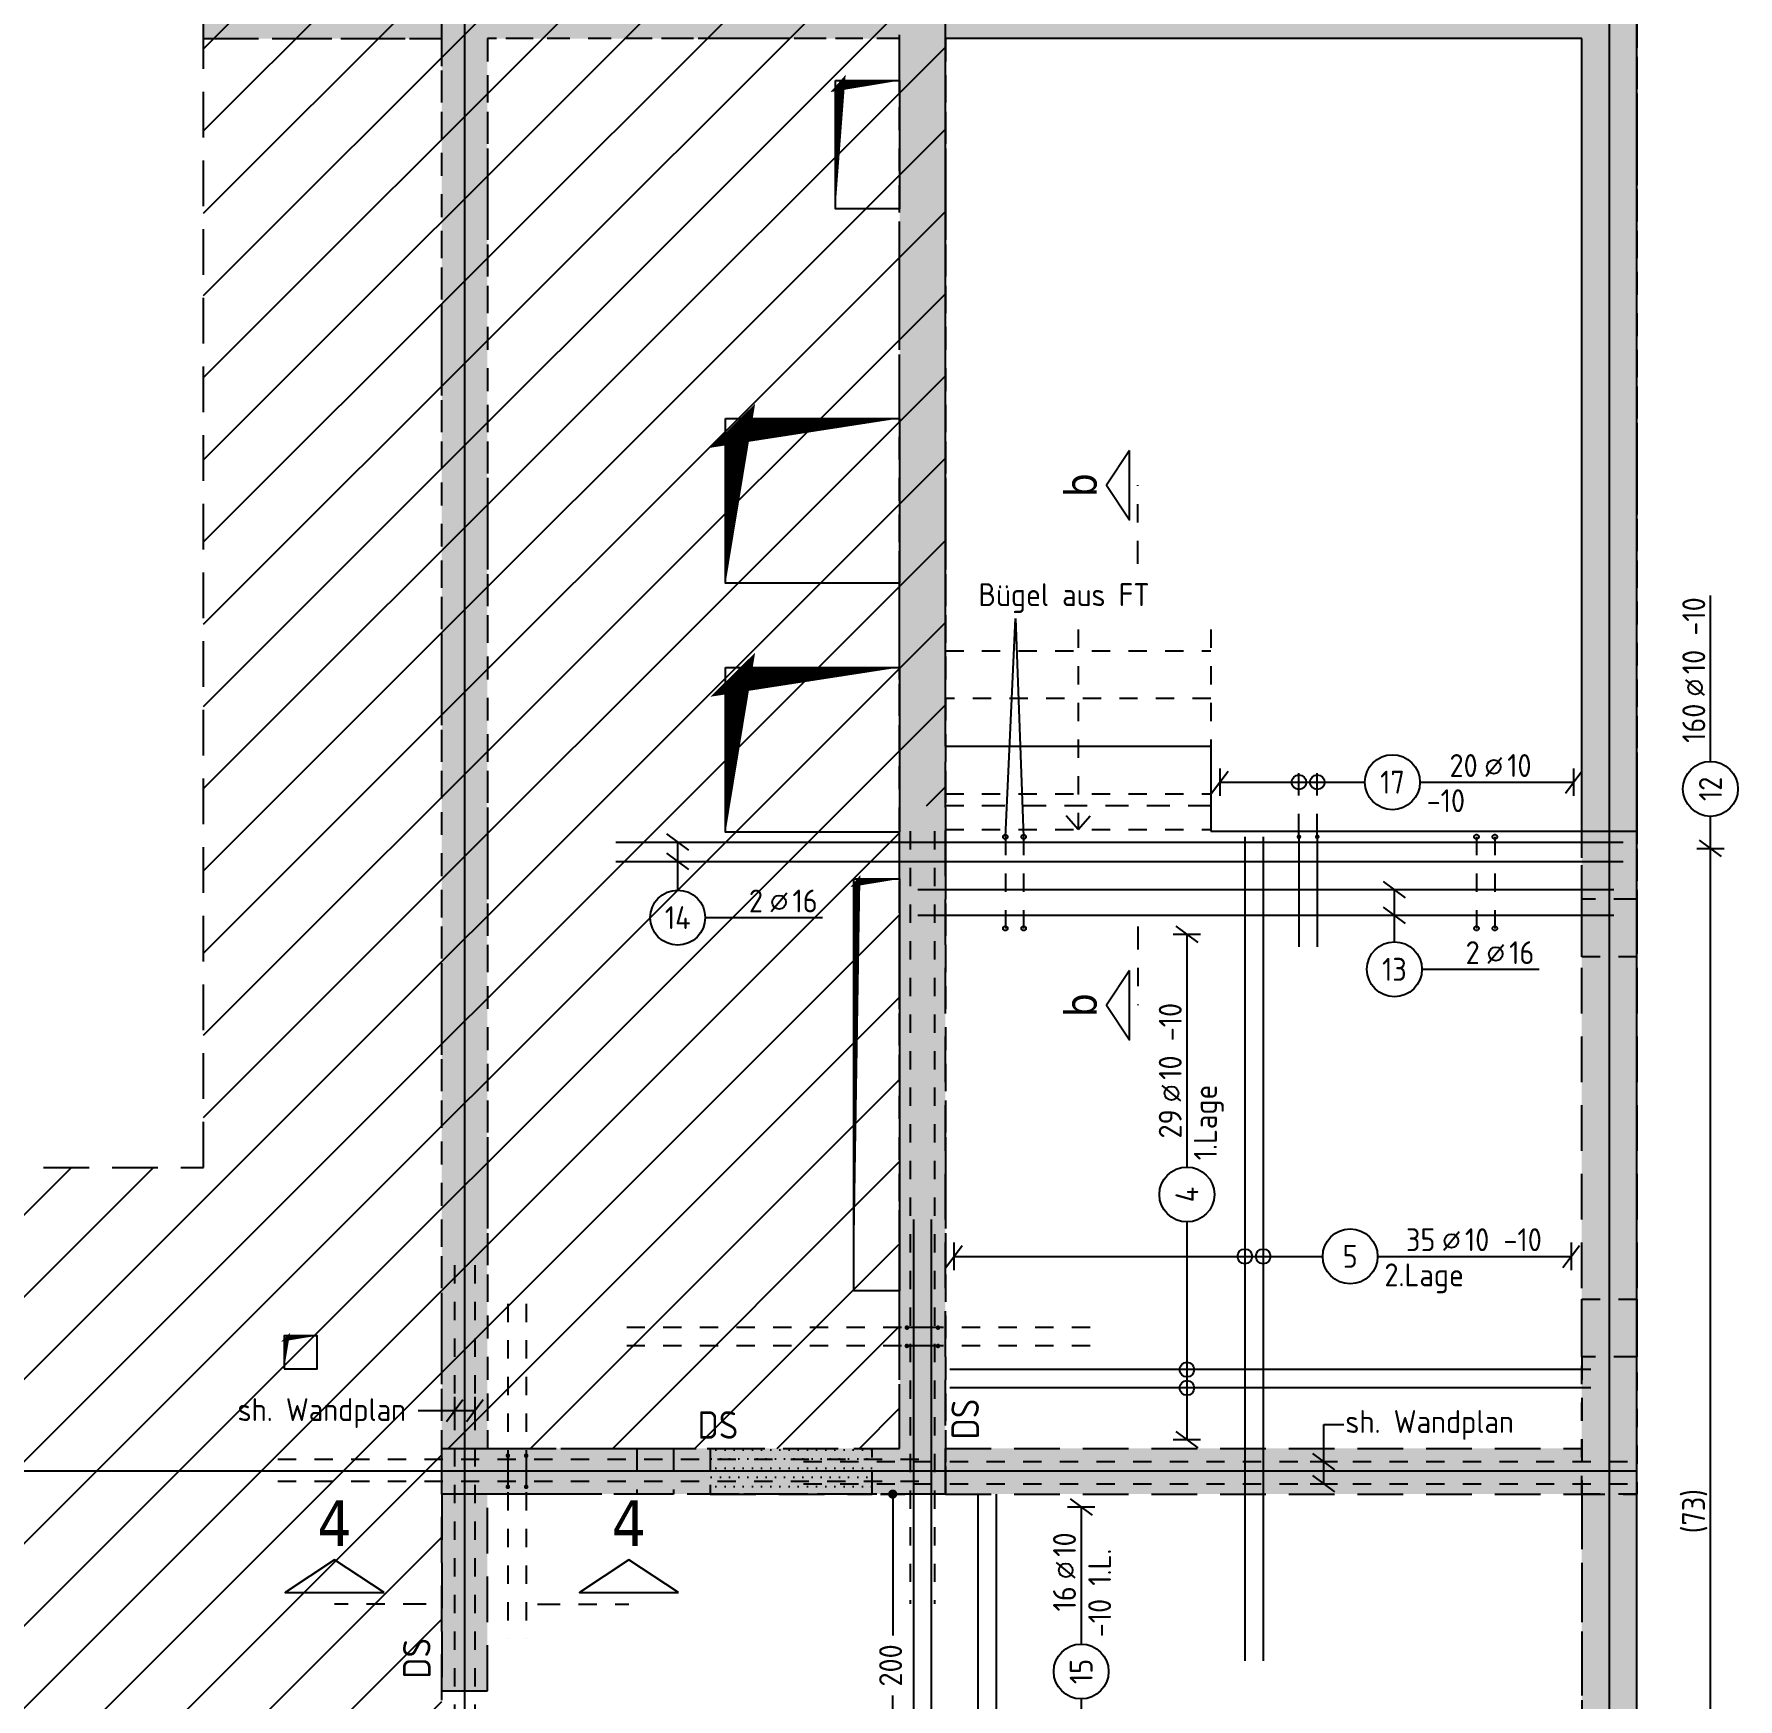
# Model space of a CAD drawing. Extents: x -10 to 101, y -7 to 51.
# Drawn here: x 34.7 to 44.01, y 30.02 to 39.11 of the extents above; entities that cross this region are included whole.
import ezdxf
from ezdxf.enums import TextEntityAlignment as Align

# ---------------------------------------------------------------- set-up
doc = ezdxf.new("R2010")
doc.units = 0
doc.header["$LTSCALE"] = 0.5
for name, pattern in [('AUSGEZOGEN', [1000.01, 1000, 0.01]), ('DASHDOTSMALL', [1.05, 0.5, -0.25, 0.05, -0.25]), ('DASHED', [0.75, 0.5, -0.25]), ('DOT', [0.175, 0.05, -0.125]), ('HIDDEN', [0.375, 0.25, -0.125]), ('HIDDEN2', [0.187, 0.125, -0.062]), ('HIDDEN4', [0.12, 0.02, -0.1]), ('PUNKT', [0.175, 0.05, -0.125]), ('STRICHLINIE', [0.75, 0.5, -0.25]), ('STRICHPUNKT2', [0.55, 0.25, -0.125, 0.05, -0.125]), ('VERDECKT', [0.375, 0.25, -0.125])]:
    doc.linetypes.add(name, pattern=pattern)
for name, color, linetype in [('2.OG', 7, 'Continuous'), ('ACHSEN', 7, 'Continuous'), ('AFU', 7, 'Continuous'), ('BETON', 7, 'Continuous'), ('Brüstung 2.OG', 7, 'Continuous'), ('DRUEBER', 7, 'Continuous'), ('DS', 7, 'Continuous'), ('grau_hell', 7, 'Continuous'), ('grau_mittel', 7, 'Continuous'), ('HILFE', 7, 'Continuous'), ('MASSE', 7, 'Continuous'), ('RND', 7, 'Continuous'), ('SCHATTEN', 7, 'Continuous'), ('SCHNITTE', 7, 'Continuous'), ('TEXT', 7, 'Continuous'), ('VERDECKT', 7, 'Continuous'), ('VERDECKT2', 7, 'Continuous')]:
    doc.layers.add(name, color=color, linetype=linetype)
doc.styles.add('helv', font='tahoma.ttf')
doc.styles.add('txt', font='isocp.shx')
doc.linetypes.add('AFU_50K', pattern='A,0.15,["/",Standard,S=0.2,R=0,X=-0.01,Y=-0.1],0.07,["/",Standard,S=0.2,R=0,X=-0.01,Y=-0.1],0.15', length=0.37)
doc.dimstyles.new('DOT_I', dxfattribs={"dimscale": 0.5, "dimtxt": 0.25, "dimasz": 0.25, "dimexe": 0.1, "dimexo": 0.3, "dimgap": 0.1, "dimtad": 1, "dimdec": 3, "dimzin": 3, "dimtxsty": 'txt', "dimblk": 'DOT', "dimblk1": 'DOT', "dimblk2": 'DOT', "dimsah": 1, "dimcen": 0.1, "dimse1": 1, "dimse2": 1, "dimazin": 0, "dimtfac": 1, "dimtdec": 4, "dimtix": 1, "dimtmove": 2, "dimatfit": 3, "dimfxl": 0, "dimtvp": 1, "dimtolj": 1, "dimtzin": 0, "dimarcsym": 0})

# ---------------------------------------------------------------- blocks, each defined once
blk = doc.blocks.new('lei_gre')
at = {"layer": 'RND', "color": 7, "linetype": 'Continuous'}
for p, q in [((-0.09, -0.12), (0.09, 0.12)), ((0, 0.15), (0, -0.15))]:
    blk.add_line(p, q, dxfattribs=at)
blk = doc.blocks.new('RND_LEI')
at = {"layer": 'RND', "color": 7, "linetype": 'Continuous'}
blk.add_line((1.022, 0.066), (1.19, 0.27), dxfattribs=at)
for centre, radius in [((0, 0), 0.3), ((1.106, 0.168), 0.075)]:
    blk.add_circle(centre, radius, dxfattribs=at)
at = {"layer": 'RND', "color": 7, "linetype": 'Continuous', "style": 'txt'}
blk.add_attdef('ANZ', text='', height=0.25, dxfattribs=at).set_placement((0.931, 0.057), align=Align.RIGHT)
for tag, p in [('DUM', (1.253, 0.057)), ('ABSTD', (1.674, 0.057)), ('POSTXT', (0.374, -0.327))]:
    blk.add_attdef(tag, p, '', height=0.25, dxfattribs=at)
blk.add_attdef('POSL', text='', height=0.25, dxfattribs=at).set_placement((0, 0), align=Align.MIDDLE)
blk = doc.blocks.new('DOT')
at = {"layer": 'MASSE', "color": 7, "linetype": 'Continuous'}
for p, q in [((0, 0), (-1, 0)), ((0, 0.54), (0, -0.54))]:
    blk.add_line(p, q, dxfattribs=at)
at = {"layer": 'MASSE', "color": 7, "linetype": 'Continuous', "const_width": 0.2}
blk.add_lwpolyline([(-0.1, 0, 1), (0.1, 0, 1)], format="xyb", close=True, dxfattribs=at)
blk = doc.blocks.new('*D46')
at = {"layer": 'Defpoints', "color": 0, "linetype": 'AUSGEZOGEN', "transparency": 16777216}
for p in [(39.3921, 31.1366), (39.3921, 29.1366), (39.3921, 29.1366)]:
    blk.add_point(p, dxfattribs=at)
at = {"layer": 'MASSE', "color": 0, "linetype": 'AUSGEZOGEN', "lineweight": -2, "transparency": 16777216}
for p, q in [((39.3921, 31.0116), (39.3921, 30.3651)), ((39.3921, 29.2616), (39.3921, 30.0368))]:
    blk.add_line(p, q, dxfattribs=at)
at = {"layer": 'MASSE', "color": 0, "linetype": 'AUSGEZOGEN', "lineweight": -2, "transparency": 16777216, "xscale": 0.125, "yscale": 0.125, "zscale": 0.125}
for p, rotation in [((39.3921, 31.1366), 90), ((39.3921, 29.1366), 270)]:
    blk.add_blockref('DOT', p, dxfattribs=dict(at, rotation=rotation))
at = {"layer": 'MASSE', "color": 0, "linetype": 'AUSGEZOGEN', "transparency": 16777216, "insert": (39.3805, 30.2009), "char_height": 0.125, "attachment_point": 5, "rotation": 90, "style": 'txt'}
blk.add_mtext('\\A1;200', dxfattribs=at)
blk = doc.blocks.new('SCHN-2')
at = {"layer": 'SCHNITTE', "color": 6, "linetype": 'Continuous'}
blk.add_lwpolyline([(0.378, 0.088), (0, 0.34), (-0.378, 0.088)], close=True, dxfattribs=at)
at = {"layer": 'SCHNITTE', "color": 1, "linetype": 'DASHDOTSMALL', "style": 'helv'}
blk.add_attdef('SCHN-2', text='', height=0.35, dxfattribs=at).set_placement((0, 0.45), align=Align.CENTER)
blk = doc.blocks.new('SCHN-1')
at = {"layer": 'SCHNITTE', "color": 5, "linetype": 'Continuous'}
blk.add_lwpolyline([(0.54, 0.125), (0, 0.485), (-0.54, 0.125)], close=True, dxfattribs=at)
at = {"layer": 'SCHNITTE', "color": 6, "linetype": 'Continuous', "style": 'helv'}
blk.add_attdef('SCHN-1', text='', height=0.5, dxfattribs=at).set_placement((0, 0.635), align=Align.CENTER)

msp = doc.modelspace()

# ---------------------------------------------------------------- hatches: boundary and pattern name
at = {"layer": '2.OG'}
h = msp.add_hatch(dxfattribs=at)
h.set_pattern_fill('DOTS', scale=0.8, double=1)
h.set_pattern_definition([(0, (-74.13047, 129.29311), (0.025, 0.05), [0, -0.05])])
h.paths.add_polyline_path([(4.4795, 27.5815), (4.0295, 27.5815), (4.0295, 27.2815), (4.6895, 27.2815), (4.6895, 39.0866), (8.1795, 39.0866), (8.1795, 31.1366), (8.5795, 31.1366), (8.5795, 31.3866), (8.4295, 31.3866), (8.4295, 39.0866), (10.6795, 39.0866), (10.6795, 31.3866), (9.4645, 31.3866), (9.4645, 31.1366), (10.9295, 31.1366), (10.9295, 39.3866), (4.5295, 39.3866), (4.5295, 32.3116), (4.4795, 32.3116)])
h.paths.add_polyline_path([(4.6895, 25.2315), (4.0295, 25.2315), (4.0295, 24.9315), (4.4795, 24.9315), (4.4795, 18.1366), (5.0545, 18.1366), (5.0545, 18.4366), (4.6895, 18.4366)])
h.paths.add_polyline_path([(36.9295, 39.3866), (36.9295, 31.1366), (38.3945, 31.1366), (38.3945, 31.3866), (37.1795, 31.3866), (37.1795, 39.0866), (39.4295, 39.0866), (39.4295, 31.3866), (39.2795, 31.3866), (39.2795, 31.1366), (39.6795, 31.1366), (39.6795, 39.0866), (43.1545, 39.0866), (43.1545, 34.0716), (43.4545, 34.0716), (43.4545, 39.3866)])
h.paths.add_polyline_path([(43.1545, 31.1366), (43.4545, 31.1366), (43.4545, 32.2016), (43.1545, 32.2016)])
h.paths.add_polyline_path([(34.4795, 31.8866), (34.2295, 31.8866), (34.2295, 31.1916), (34.4795, 31.1916)])
h.paths.add_polyline_path([(32.1295, 31.1916), (32.3795, 31.1916), (32.3795, 31.8866), (32.1295, 31.8866)])
h.paths.add_polyline_path([(26.7295, 31.1916), (26.9795, 31.1916), (26.9795, 31.8866), (26.7295, 31.8866)])
h.paths.add_polyline_path([(24.8795, 31.8866), (24.6295, 31.8866), (24.6295, 31.1916), (24.8795, 31.1916)])
h.paths.add_polyline_path([(23.2295, 31.8866), (22.9795, 31.8866), (22.9795, 31.1916), (23.2295, 31.1916)])
h.paths.add_polyline_path([(21.1295, 31.8866), (20.8795, 31.8866), (20.8795, 31.1916), (21.1295, 31.1916)])
h.paths.add_polyline_path([(19.2295, 31.1916), (19.4795, 31.1916), (19.4795, 31.8866), (19.2295, 31.8866)])
h.paths.add_polyline_path([(17.3795, 31.8866), (17.1295, 31.8866), (17.1295, 31.1916), (17.3795, 31.1916)])
h.paths.add_polyline_path([(15.7295, 31.8866), (15.4795, 31.8866), (15.4795, 31.1916), (15.7295, 31.1916)])
h.paths.add_polyline_path([(13.6295, 31.8866), (13.3795, 31.8866), (13.3795, 31.1916), (13.6295, 31.1916)])
h.paths.add_polyline_path([(43.1545, 24.8616), (43.4545, 24.8616), (43.4545, 25.1616), (43.1545, 25.1616)])
h.paths.add_polyline_path([(42.9045, 18.4366), (42.9045, 18.1366), (43.4545, 18.1366), (43.4545, 20.6366), (43.1545, 20.6366), (43.1545, 18.4366)])
h.paths.add_polyline_path([(37.2045, 18.4366), (36.9045, 18.4366), (36.9045, 18.1366), (37.2045, 18.1366)])
h.paths.add_polyline_path([(29.7045, 18.4366), (29.4045, 18.4366), (29.4045, 18.1366), (29.7045, 18.1366)])
h.paths.add_polyline_path([(21.9045, 18.4366), (21.9045, 18.1366), (22.2045, 18.1366), (22.2045, 18.4366)])
h.paths.add_polyline_path([(14.7045, 18.4366), (14.4045, 18.4366), (14.4045, 18.1366), (14.7045, 18.1366)])
h.paths.add_polyline_path([(8.4545, 18.1366), (8.4545, 18.4366), (8.1545, 18.4366), (8.1545, 18.1366)])
h.paths.add_polyline_path([(37.1795, 24.8866), (37.1795, 25.5966), (36.9295, 25.5966), (36.9295, 25.1366), (34.2295, 25.1366), (34.2295, 27.1116), (36.9295, 27.1116), (36.9295, 26.6466), (37.1795, 26.6466), (37.1795, 27.5113), (36.9295, 27.5113), (36.9295, 27.3616), (32.3895, 27.3616), (32.3895, 27.1116), (33.9795, 27.1116), (33.9795, 25.1366), (32.3895, 25.1366), (32.3895, 24.8866)], flags=17)
h.paths.add_polyline_path([(20.2295, 25.1366), (20.2295, 28.4816), (21.3545, 28.4816), (21.3545, 28.7316), (20.2295, 28.7316), (20.2295, 29.5116), (17.4645, 29.5116), (17.4645, 29.2616), (17.6145, 29.2616), (17.6145, 28.0716), (14.7645, 28.0716), (14.7645, 29.2616), (16.5795, 29.2616), (16.5795, 29.5116), (8.1795, 29.5116), (8.1795, 24.8866), (8.5795, 24.8866), (8.5795, 25.1366), (8.4295, 25.1366), (8.4295, 29.2616), (14.5145, 29.2616), (14.5145, 25.1366), (14.3645, 25.1366), (14.3645, 24.8866), (14.9145, 24.8866), (14.9145, 25.1366), (14.7645, 25.1366), (14.7645, 27.8216), (17.6145, 27.8216), (17.6145, 25.1366), (15.9245, 25.1366), (15.9245, 24.8866), (31.5045, 24.8866), (31.5045, 25.1366), (31.3545, 25.1366), (31.3545, 27.1116), (31.5045, 27.1116), (31.5045, 27.3616), (31.3545, 27.3616), (31.3545, 29.2616), (36.9295, 29.2616), (36.9295, 28.3963), (37.1795, 28.3963), (37.1795, 29.5116), (31.1045, 29.5116), (31.1045, 28.7316), (30.0545, 28.7316), (30.0545, 28.4816), (31.1045, 28.4816), (31.1045, 25.1366)])
h.paths.add_polyline_path([(19.9795, 29.2616), (19.0295, 29.2616), (19.0295, 25.1366), (19.9795, 25.1366)], flags=16)
h.paths.add_polyline_path([(17.8645, 25.1366), (18.7795, 25.1366), (18.7795, 29.2616), (17.8645, 29.2616)], flags=16)
h.paths.add_polyline_path([(9.5895, 25.1366), (9.5895, 24.8866), (13.3545, 24.8866), (13.3545, 25.1366)], flags=17)
h.paths.add_polyline_path([(22.7545, 28.7316), (22.7545, 28.4816), (25.1045, 28.4816), (25.1045, 28.7316)], flags=17)
h.paths.add_polyline_path([(28.6545, 28.4816), (28.6545, 28.7316), (26.5045, 28.7316), (26.5045, 28.4816)], flags=17)
h.paths.add_polyline_path([(29.7045, 32.9208), (29.4045, 32.9208), (29.4045, 32.0366), (28.3795, 32.0366), (28.3795, 31.1916), (28.6295, 31.1916), (28.6295, 31.7866), (30.4795, 31.7866), (30.4795, 31.1916), (30.7295, 31.1916), (30.7295, 32.0366), (29.7045, 32.0366)])
at = {"layer": 'Brüstung 2.OG', "linetype": 'DOT'}
h = msp.add_hatch(dxfattribs=at)
h.set_pattern_fill('DOTS', color=102, scale=0.8, double=1)
h.set_pattern_definition([(0, (-74.13047, 279.29311), (0.025, 0.05), [0, -0.05])])
h.paths.add_polyline_path([(43.4545, 31.1366), (43.1545, 31.1366), (43.1545, 25.1616), (43.4545, 25.1616)])
h.paths.add_polyline_path([(43.1545, 20.6366), (43.4545, 20.6366), (43.4545, 24.8616), (43.1545, 24.8616)])
h.paths.add_polyline_path([(42.9045, 18.1366), (42.9045, 18.4366), (37.2045, 18.4366), (37.2045, 18.1366)])
h.paths.add_polyline_path([(29.7045, 18.4366), (29.7045, 18.1366), (36.9045, 18.1366), (36.9045, 18.4366)])
h.paths.add_polyline_path([(29.4045, 18.1366), (29.4045, 18.4366), (22.2045, 18.4366), (22.2045, 18.1366)])
h.paths.add_polyline_path([(14.7045, 18.4366), (14.7045, 18.1366), (21.9045, 18.1366), (21.9045, 18.4366)])
h.paths.add_polyline_path([(8.4545, 18.4366), (8.4545, 18.1366), (14.4045, 18.1366), (14.4045, 18.4366)])
h.paths.add_polyline_path([(8.1545, 18.1366), (8.1545, 18.4366), (5.0545, 18.4366), (5.0545, 18.1366)])
h.paths.add_polyline_path([(12.2545, 39.0866), (12.2545, 39.3866), (10.9295, 39.3866), (10.9295, 39.0866)])
h.paths.add_polyline_path([(35.6295, 39.3866), (35.6295, 39.0866), (36.9295, 39.0866), (36.9295, 39.3866)])
at = {"layer": 'Brüstung 2.OG', "linetype": 'AUSGEZOGEN'}
h = msp.add_hatch(dxfattribs=at)
h.set_pattern_fill('DOTS', color=102, scale=0.8, double=1)
h.set_pattern_definition([(0, (-42.42368, 180.778407), (0.025, 0.05), [0, -0.05])])
h.paths.add_polyline_path([(38.3944, 31.3866), (38.3944, 31.1366), (39.2795, 31.1366), (39.2795, 31.3866)])
at = {"layer": 'grau_hell', "linetype": 'AUSGEZOGEN'}
h = msp.add_hatch(dxfattribs=at)
h.set_pattern_fill('ANSI31', color=9, scale=0.1, style=0, double=1)
h.set_pattern_definition([(45, (0, -25.33528), (-0.2245064, 0.2245064), [])])
h.paths.add_polyline_path([(12.2545, 39.3866), (8.1795, 39.3866), (8.1795, 33.8966), (8.4295, 33.8966), (8.4295, 31.3866), (10.9295, 31.3866), (10.9295, 29.5116), (19.9795, 29.5116), (19.9795, 25.1366), (31.1045, 25.1366), (31.1045, 29.5116), (36.9295, 29.5116), (36.9295, 31.3866), (39.4295, 31.3866), (39.4295, 34.8966), (39.6795, 34.8966), (39.6795, 39.3866), (35.6295, 39.3866), (35.6295, 32.9208), (12.2545, 32.9208)])
at = {"layer": 'grau_hell'}
h = msp.add_hatch(color=9, dxfattribs=at)
h.paths.add_polyline_path([(37.9945, 31.2616), (38.1945, 31.2616), (38.1945, 31.3866), (37.9945, 31.3866)])
h.paths.add_polyline_path([(37.9945, 31.2616), (37.9945, 31.1366), (38.1945, 31.1366), (38.1945, 31.2616)])
at = {"layer": 'grau_mittel'}
h = msp.add_hatch(color=61, dxfattribs=at)
h.paths.add_polyline_path([(4.5295, 39.3866), (4.5295, 33.8966), (4.6895, 33.8966), (4.6895, 39.0866), (8.1795, 39.0866), (8.1795, 34.2216), (8.1795, 31.1366), (8.5795, 31.1366), (8.5795, 31.3866), (8.4295, 31.3866), (8.4295, 39.0866), (8.6295, 39.0866), (10.6795, 39.0866), (10.6795, 31.3866), (10.0145, 31.3866), (10.0145, 31.1366), (10.9295, 31.1366), (10.9295, 39.3866)])
h.paths.add_polyline_path([(8.1795, 31.1366), (8.1795, 31.3866), (4.7545, 31.3866), (4.7545, 31.1366)], flags=17)
h.paths.add_polyline_path([(9.4645, 31.1366), (9.4645, 31.3866), (8.5795, 31.3866), (8.5795, 31.1366)], flags=17)
h.paths.add_polyline_path([(9.8145, 31.1366), (9.8145, 31.3866), (9.4645, 31.3866), (9.4645, 31.1366)], flags=17)
h.paths.add_polyline_path([(10.6795, 29.5116), (10.9295, 29.5116), (10.9295, 31.1366), (10.6795, 31.1366)])
h.paths.add_polyline_path([(8.1795, 29.5116), (8.1795, 24.8866), (8.5795, 24.8866), (8.5795, 25.1366), (8.4295, 25.1366), (8.4295, 29.2616), (14.5145, 29.2616), (14.5145, 28.7666), (14.7645, 28.7666), (14.7645, 29.2616), (14.9145, 29.2616), (15.8245, 29.2616), (15.8245, 29.5116)])
h.paths.add_polyline_path([(4.4795, 27.5816), (4.4045, 27.5816), (4.0245, 27.5816), (4.0245, 27.2816), (4.6895, 27.2816), (4.6895, 33.8966), (4.5295, 33.8966), (4.5295, 32.3116), (4.4795, 32.3116)])
h.paths.add_polyline_path([(4.4045, 25.2316), (4.6895, 25.2316), (4.7545, 25.2316), (4.7545, 27.2815), (4.6895, 27.2815), (4.4045, 27.2815)])
h.paths.add_polyline_path([(4.0245, 25.2316), (4.0245, 24.9316), (4.4045, 24.9315), (4.4795, 24.9316), (4.4795, 18.1366), (5.0545, 18.1366), (5.0545, 18.4366), (4.6895, 18.4366), (4.6895, 25.2316)])
h.paths.add_polyline_path([(8.1545, 18.1366), (8.1545, 18.4366), (5.0545, 18.4366), (5.0545, 18.1366)])
h.paths.add_polyline_path([(8.4545, 18.4366), (8.1545, 18.4366), (8.1545, 18.1366), (8.4545, 18.1366)])
h.paths.add_polyline_path([(14.4045, 18.1366), (14.4045, 18.4366), (8.4545, 18.4366), (8.4545, 18.1366)])
h.paths.add_polyline_path([(14.4045, 18.4366), (14.4045, 18.1366), (14.7045, 18.1366), (14.7045, 18.4366)])
h.paths.add_polyline_path([(14.7045, 18.4366), (14.7045, 18.1366), (21.9045, 18.1366), (21.9045, 18.4366)])
h.paths.add_polyline_path([(22.2045, 18.4366), (21.9045, 18.4366), (21.9045, 18.1366), (22.2045, 18.1366)])
h.paths.add_polyline_path([(22.2045, 18.4366), (22.2045, 18.1366), (29.4045, 18.1366), (29.4045, 18.4366)])
h.paths.add_polyline_path([(29.7045, 18.4366), (29.4045, 18.4366), (29.4045, 18.1366), (29.7045, 18.1366)])
h.paths.add_polyline_path([(29.7045, 18.4366), (29.7045, 18.1366), (36.9045, 18.1366), (36.9045, 18.4366)])
h.paths.add_polyline_path([(37.2045, 18.4366), (36.9045, 18.4366), (36.9045, 18.1366), (37.2045, 18.1366)])
h.paths.add_polyline_path([(42.9045, 18.1366), (42.9045, 18.4366), (37.2045, 18.4366), (37.2045, 18.1366)])
h.paths.add_polyline_path([(43.1545, 18.4366), (42.9045, 18.4366), (42.9045, 18.1366), (43.4545, 18.1366), (43.4545, 20.6366), (43.1545, 20.6366)])
h.paths.add_polyline_path([(43.4545, 24.8616), (43.1545, 24.8616), (43.1545, 20.6366), (43.4545, 20.6366)])
h.paths.add_polyline_path([(43.4545, 25.1616), (43.1545, 25.1616), (43.1545, 24.8616), (43.4545, 24.8616)])
h.paths.add_polyline_path([(43.4545, 31.1366), (43.1545, 31.1366), (43.1545, 25.1616), (43.4545, 25.1616)])
h.paths.add_polyline_path([(43.1545, 31.8866), (43.1545, 31.1366), (43.4545, 31.1366), (43.4545, 31.8866)], flags=17)
h.paths.add_polyline_path([(43.1545, 31.8866), (43.4545, 31.8866), (43.4545, 34.3866), (43.1545, 34.3866)], flags=17)
h.paths.add_polyline_path([(43.1545, 34.3866), (43.4545, 34.3866), (43.4545, 34.7566), (43.1545, 34.7566)])
h.paths.add_polyline_path([(43.1545, 34.7566), (43.4545, 34.7566), (43.4545, 39.3866), (36.9295, 39.3866), (36.9295, 31.1366), (37.9945, 31.1366), (37.9945, 31.3866), (37.1795, 31.3866), (37.1795, 39.0866), (39.4295, 39.0866), (39.4295, 31.3866), (39.2795, 31.3866), (39.2795, 31.1366), (39.6795, 31.1366), (39.6795, 39.0866), (43.1545, 39.0866)])
h.paths.add_polyline_path([(38.1945, 31.3866), (38.1945, 31.1366), (39.2795, 31.1366), (39.2795, 31.3866)], flags=17)
h.paths.add_polyline_path([(39.6795, 31.3866), (39.6795, 31.1366), (43.1545, 31.1366), (43.1545, 31.3866)], flags=17)
h.paths.add_polyline_path([(36.9295, 30.0616), (37.1795, 30.0616), (37.1795, 31.1366), (36.9295, 31.1366)])
h.paths.add_polyline_path([(16.2245, 29.5116), (16.2245, 29.2616), (16.5795, 29.2616), (16.5795, 29.5116)])
h.paths.add_polyline_path([(16.5795, 29.5116), (16.5795, 29.2616), (17.4645, 29.2616), (17.4645, 29.5116)])
h.paths.add_polyline_path([(18.7795, 29.2616), (18.7795, 25.1366), (17.8645, 25.1366), (16.4495, 25.1366), (16.4495, 24.8866), (20.5295, 24.8866), (20.5295, 25.1366), (19.0295, 25.1366), (19.0295, 29.2616), (19.9795, 29.2616), (19.9795, 28.4816), (21.3545, 28.4816), (21.3545, 28.7316), (20.2295, 28.7316), (20.2295, 28.9816), (20.2295, 29.5116), (17.4645, 29.5116), (17.4645, 29.2616)])
h.paths.add_polyline_path([(16.0495, 24.8866), (16.2495, 24.8866), (16.2495, 25.1366), (16.0495, 25.1366)])
h.paths.add_polyline_path([(14.9145, 25.1366), (14.9145, 24.8866), (16.0495, 24.8866), (16.0495, 25.1366)], flags=17)
h.paths.add_polyline_path([(14.9145, 24.8866), (14.9145, 25.1366), (14.7645, 25.1366), (14.7644, 27.5716), (14.7644, 27.8216), (15.0145, 27.8216), (16.1245, 27.8216), (16.1245, 28.0716), (14.7645, 28.0716), (14.7645, 28.2216), (14.7645, 28.6166), (14.5145, 28.6166), (14.5145, 25.1366), (14.3645, 25.1366), (14.3645, 24.8866)])
h.paths.add_polyline_path([(17.8645, 27.8216), (17.8645, 28.0716), (16.3245, 28.0716), (16.3245, 27.8216)])
h.paths.add_polyline_path([(13.3545, 25.1366), (13.3545, 24.8866), (14.3645, 24.8866), (14.3645, 25.1366)])
h.paths.add_polyline_path([(13.1545, 24.8866), (13.3545, 24.8866), (13.3545, 25.1366), (13.1545, 25.1366)], flags=16)
h.paths.add_polyline_path([(12.9545, 24.8866), (12.9545, 25.1366), (9.9895, 25.1366), (9.9895, 24.8866)], flags=16)
h.paths.add_polyline_path([(9.5895, 24.8866), (9.7895, 24.8866), (9.7895, 25.1366), (9.5895, 25.1366)], flags=16)
h.paths.add_polyline_path([(8.5795, 25.1366), (8.5795, 24.8866), (9.5895, 24.8866), (9.5895, 25.1366)], flags=16)
h.paths.add_polyline_path([(25.2995, 24.8866), (25.2995, 25.1366), (20.7295, 25.1366), (20.7295, 24.8866)])
h.paths.add_polyline_path([(26.3095, 24.8866), (26.3095, 25.1366), (25.2995, 25.1366), (25.2995, 24.8866)])
h.paths.add_polyline_path([(26.3095, 25.1366), (26.3095, 24.8866), (29.9045, 24.8866), (29.9045, 25.1366)])
h.paths.add_polyline_path([(31.5045, 24.8866), (31.5045, 25.1366), (31.3545, 25.1366), (31.3545, 26.9116), (31.1045, 26.9116), (31.1045, 25.1366), (30.1045, 25.1366), (30.1045, 24.8866)])
h.paths.add_polyline_path([(32.3895, 24.8866), (32.3895, 25.1366), (31.5045, 25.1366), (31.5045, 24.8866)])
h.paths.add_polyline_path([(33.0945, 24.8866), (33.0945, 25.1366), (32.3895, 25.1366), (32.3895, 24.8866)])
h.paths.add_polyline_path([(34.2295, 25.1366), (34.2295, 27.1116), (36.9295, 27.1116), (36.9295, 26.6466), (37.1795, 26.6466), (37.1795, 26.8966), (37.0995, 26.8966), (37.0995, 27.0466), (37.1795, 27.0466), (37.1795, 27.5113), (36.9295, 27.5113), (36.9295, 27.3616), (32.3895, 27.3616), (32.3895, 27.1116), (33.9795, 27.1116), (33.9795, 25.1366), (33.6945, 25.1366), (33.6945, 24.8866), (37.1795, 24.8866), (37.1795, 26.6466), (36.9295, 26.6466), (36.9295, 25.1366)])
h.paths.add_polyline_path([(37.1795, 28.3963), (36.9295, 28.3963), (36.9295, 27.5113), (37.1795, 27.5113)])
h.paths.add_polyline_path([(37.1795, 28.6616), (36.9295, 28.6616), (36.9295, 28.3963), (37.1795, 28.3963)])
h.paths.add_polyline_path([(36.6295, 29.5116), (36.6295, 29.2616), (37.1795, 29.2616), (37.1795, 29.5116)])
h.paths.add_polyline_path([(33.3345, 29.5116), (33.3345, 29.2616), (36.0295, 29.2616), (36.0295, 29.5116)])
h.paths.add_polyline_path([(32.7345, 29.2616), (32.7345, 29.5116), (31.1045, 29.5116), (31.1045, 28.7316), (30.6045, 28.7316), (30.0545, 28.7316), (30.0545, 28.4816), (31.3545, 28.4816), (31.3545, 29.2616)])
h.paths.add_polyline_path([(31.1045, 27.1116), (31.5045, 27.1116), (31.5045, 27.3616), (31.3545, 27.3616), (31.3545, 28.2822), (31.1045, 28.2822)])
h.paths.add_polyline_path([(32.3895, 27.1116), (32.3895, 27.3616), (31.5045, 27.3616), (31.5045, 27.1116)])
h.paths.add_polyline_path([(28.6545, 28.4816), (28.6545, 28.7316), (26.5045, 28.7316), (26.5045, 28.4816)])
h.paths.add_polyline_path([(22.7545, 28.7316), (22.7545, 28.4816), (25.1045, 28.4816), (25.1045, 28.7316)])
h.paths.add_polyline_path([(13.6295, 31.8866), (13.3795, 31.8866), (13.3795, 31.1916), (13.6295, 31.1916)])
h.paths.add_polyline_path([(15.4795, 31.1916), (15.7295, 31.1916), (15.7295, 31.8866), (15.4795, 31.8866)])
h.paths.add_polyline_path([(17.3795, 31.8866), (17.1295, 31.8866), (17.1295, 31.1916), (17.3795, 31.1916)])
h.paths.add_polyline_path([(19.4795, 31.8866), (19.2295, 31.8866), (19.2295, 31.1916), (19.4795, 31.1916)])
h.paths.add_polyline_path([(20.8795, 31.1916), (21.1295, 31.1916), (21.1295, 31.8866), (20.8795, 31.8866)])
h.paths.add_polyline_path([(23.2295, 31.8866), (22.9795, 31.8866), (22.9795, 31.1916), (23.2295, 31.1916)])
h.paths.add_polyline_path([(24.6295, 31.1916), (24.8795, 31.1916), (24.8795, 31.8866), (24.6295, 31.8866)])
h.paths.add_polyline_path([(26.9795, 31.8866), (26.7295, 31.8866), (26.7295, 31.1916), (26.9795, 31.1916)])
h.paths.add_polyline_path([(28.6295, 31.8866), (28.3795, 31.8866), (28.3795, 31.1916), (28.6295, 31.1916)])
h.paths.add_polyline_path([(30.7295, 31.8866), (30.4795, 31.8866), (30.4795, 31.1916), (30.7295, 31.1916)])
h.paths.add_polyline_path([(32.3795, 31.8866), (32.1295, 31.8866), (32.1295, 31.1916), (32.3795, 31.1916)])
h.paths.add_polyline_path([(34.2295, 31.1916), (34.4795, 31.1916), (34.4795, 31.8866), (34.2295, 31.8866)])
h.paths.add_polyline_path([(12.2545, 39.0866), (12.2545, 39.3866), (10.9295, 39.3866), (10.9295, 39.0866)])
h.paths.add_polyline_path([(35.6295, 39.3866), (35.6295, 39.0866), (36.9295, 39.0866), (36.9295, 39.3866)])

# ---------------------------------------------------------------- linework, layer by layer
at = {"layer": '2.OG', "color": 7, "linetype": 'PUNKT', "lineweight": -2}
for p, q in [((36.9295, 31.1366), (36.9295, 39.3866)), ((43.4545, 39.3866), (43.4545, 34.0716)), ((39.4295, 39.0866), (37.1795, 39.0866)), ((37.1795, 39.0866), (37.1795, 31.3866)), ((39.4295, 31.3866), (39.4295, 39.0866)), ((43.1545, 39.0866), (39.6795, 39.0866)), ((39.6795, 39.0866), (39.6795, 31.1366)), ((43.1545, 34.0716), (43.1545, 39.0866)), ((43.4545, 34.0716), (43.1545, 34.0716)), ((37.1795, 31.3866), (38.3945, 31.3866)), ((38.3945, 31.3866), (38.3945, 31.1366)), ((39.2795, 31.1366), (39.2795, 31.3866)), ((39.2795, 31.3866), (39.4295, 31.3866)), ((38.3945, 31.1366), (36.9295, 31.1366)), ((39.6795, 31.1366), (39.2795, 31.1366))]:
    msp.add_line(p, q, dxfattribs=at)
msp.add_lwpolyline([(43.1545, 32.2016), (43.4545, 32.2016), (43.4545, 31.1366), (43.1545, 31.1366)], close=True, dxfattribs=at)
at = {"layer": 'ACHSEN', "color": 140, "linetype": 'AUSGEZOGEN'}
for p, q in [((37.0545, 39.3866), (37.0545, 16.1366)), ((43.3045, 39.3866), (43.3045, 16.1366)), ((43.4545, 31.2616), (2.2545, 31.2616))]:
    msp.add_line(p, q, dxfattribs=at)
at = {"layer": 'AFU', "color": 8, "linetype": 'AFU_50K'}
for p, q in [((39.6795, 39.0866), (39.6795, 39.3866)), ((43.1545, 34.7566), (43.4545, 34.7566))]:
    msp.add_line(p, q, dxfattribs=at)
at = {"layer": 'BETON', "color": 6, "linetype": 'AUSGEZOGEN'}
for p, q in [((43.4545, 18.1366), (43.4545, 39.3866)), ((43.1545, 39.0866), (39.6795, 39.0866)), ((39.6795, 35.2216), (39.6795, 39.0866)), ((43.1545, 34.7566), (43.1545, 39.0866)), ((39.6795, 35.2216), (41.1295, 35.2216)), ((41.1295, 35.2216), (41.1295, 34.7566)), ((41.1295, 34.7566), (43.1545, 34.7566))]:
    msp.add_line(p, q, dxfattribs=at)
for points in [[(39.0795, 38.8566), (39.4295, 38.8566), (39.4295, 38.1566), (39.0795, 38.1566)], [(38.4795, 37.0116), (39.4295, 37.0116), (39.4295, 36.1116), (38.4795, 36.1116)], [(38.4795, 35.6516), (39.4295, 35.6516), (39.4295, 34.7516), (38.4795, 34.7516)], [(39.1795, 34.4966), (39.4295, 34.4966), (39.4295, 32.2466), (39.1795, 32.2466)], [(36.0695, 31.8216), (36.2495, 31.8216), (36.2495, 32.0016), (36.0695, 32.0016)]]:
    msp.add_lwpolyline(points, close=True, dxfattribs=at)
at = {"layer": 'Brüstung 2.OG', "color": 102, "linetype": 'DOT'}
for p, q in [((35.6295, 39.0866), (36.9295, 39.0866)), ((38.3945, 31.3866), (39.2795, 31.3866)), ((39.2795, 31.1366), (38.3945, 31.1366)), ((43.1545, 31.1366), (43.1545, 25.1616)), ((43.4545, 25.1616), (43.4545, 31.1366))]:
    msp.add_line(p, q, dxfattribs=at)
at = {"layer": 'DRUEBER', "color": 102, "linetype": 'HIDDEN2'}
for p, q in [((40.4045, 35.8583), (40.4045, 34.7666)), ((40.4045, 34.7666), (40.2947, 34.8912)), ((40.4045, 34.7666), (40.5142, 34.8912))]:
    msp.add_line(p, q, dxfattribs=at)
at = {"layer": 'DRUEBER', "color": 171, "linetype": 'HIDDEN4'}
for p, q in [((41.1295, 35.8583), (41.1295, 35.2216)), ((39.6795, 35.7416), (41.1295, 35.7416)), ((41.1295, 35.4816), (39.6795, 35.4816))]:
    msp.add_line(p, q, dxfattribs=at)
at = {"layer": 'DRUEBER', "color": 7, "linetype": 'DOT'}
for p, q in [((39.6795, 34.9616), (41.1295, 34.9616)), ((39.6795, 34.7666), (41.1295, 34.7666))]:
    msp.add_line(p, q, dxfattribs=at)
at = {"layer": 'DS', "color": 1, "linetype": 'DASHED'}
for p, q in [((39.4295, 38.8566), (39.4295, 39.3866)), ((39.4295, 37.0116), (39.4295, 38.1566)), ((39.4295, 35.6516), (39.4295, 36.1116)), ((39.6795, 31.1366), (39.6795, 35.2216)), ((39.4295, 34.4966), (39.4295, 34.7516)), ((39.4295, 31.3866), (39.4295, 32.2466)), ((36.9295, 29.2616), (36.9295, 31.3866)), ((36.9295, 31.3866), (39.4295, 31.3866)), ((39.6795, 31.1366), (36.9295, 31.1366))]:
    msp.add_line(p, q, dxfattribs=at)
at = {"layer": 'HILFE', "color": 102, "linetype": 'DASHED'}
for p, q in [((35.6295, 32.9208), (35.6295, 39.4866)), ((12.2545, 32.9208), (35.6295, 32.9208))]:
    msp.add_line(p, q, dxfattribs=at)
at = {"layer": 'HILFE', "color": 102, "linetype": 'AUSGEZOGEN'}
for p, q in [((40.007, 34.7266), (40.063, 35.9198)), ((40.063, 35.9198), (40.107, 34.7266)), ((36.8008, 31.5927), (37.1105, 31.5927)), ((41.7463, 31.1932), (41.7463, 31.5174)), ((41.7463, 31.5174), (41.8556, 31.5174))]:
    msp.add_line(p, q, dxfattribs=at)
at = {"layer": 'RND', "color": 7, "linetype": 'AUSGEZOGEN'}
for p, q in [((43.857, 35.1385), (43.857, 36.0447)), ((41.1782, 35.0249), (41.9705, 35.0249)), ((42.2705, 35.0249), (43.11, 35.0249)), ((43.857, 34.6636), (43.857, 34.8385)), ((43.857, 27.4233), (43.857, 34.6636)), ((38.3683, 34.2853), (39.0083, 34.2853)), ((40.9983, 34.1937), (40.9983, 32.9229)), ((42.2815, 34.0031), (42.9215, 34.0031)), ((40.9983, 32.6229), (40.9983, 31.4335)), ((39.7263, 32.4351), (41.7398, 32.4351)), ((42.0398, 32.4351), (43.0962, 32.4351)), ((40.4209, 31.0659), (40.4209, 30.3179)), ((40.4209, 30.0179), (40.4209, 29.5601))]:
    msp.add_line(p, q, dxfattribs=at)
at = {"layer": 'RND', "color": 102, "linetype": 'VERDECKT'}
for p, q in [((41.6101, 34.7266), (41.6101, 35.0749)), ((41.7101, 34.7266), (41.7101, 35.0749))]:
    msp.add_line(p, q, dxfattribs=at)
at = {"layer": 'RND', "color": 102, "linetype": 'AUSGEZOGEN'}
for p, q in [((38.2183, 34.4353), (38.2183, 34.6981)), ((42.1315, 34.1531), (42.1315, 34.4383))]:
    msp.add_line(p, q, dxfattribs=at)
at = {"layer": 'RND', "color": 1, "linetype": 'HIDDEN2'}
for points in [[(39.4874, 34.7566), (39.4874, 30.5366)], [(39.6194, 34.7566), (39.6194, 30.5366)], [(36.9998, 32.3866), (36.9998, 27.7366)], [(37.1105, 32.3866), (37.1105, 27.7366)], [(36.0349, 31.3277), (39.6295, 31.3277)], [(38.9045, 31.3138), (43.4045, 31.3138)], [(36.0349, 31.2071), (39.6295, 31.2071)], [(38.9045, 31.1932), (43.4045, 31.1932)]]:
    msp.add_lwpolyline(points, dxfattribs=at)
at = {"layer": 'RND', "color": 102, "linetype": 'HIDDEN2'}
for points in [[(40.007, 34.7266), (40.007, 34.2266)], [(40.107, 34.7266), (40.107, 34.2266)], [(42.5796, 34.7266), (42.5796, 34.2266)], [(42.6796, 34.7266), (42.6796, 34.2266)]]:
    msp.add_lwpolyline(points, dxfattribs=at)
at = {"layer": 'RND', "color": 1, "linetype": 'AUSGEZOGEN'}
for points in [[(41.3147, 34.7266), (41.3147, 30.2266)], [(41.4147, 34.7266), (41.4147, 30.2266)], [(41.6101, 34.7266), (41.6101, 34.1266)], [(41.7101, 34.7266), (41.7101, 34.1266)], [(37.8795, 34.6981), (43.3795, 34.6981)], [(37.8795, 34.5927), (43.3795, 34.5927)], [(39.5295, 34.4383), (43.3295, 34.4383)], [(39.5295, 34.2981), (43.3295, 34.2981)], [(39.5072, 29.1366), (39.5072, 32.6366)], [(39.6037, 29.1366), (39.6037, 32.6366)], [(39.6395, 32.0458), (39.4695, 32.0458)], [(39.6395, 31.9458), (39.4695, 31.9458)], [(43.2045, 31.8164), (39.7045, 31.8164)], [(43.2045, 31.7164), (39.7045, 31.7164)], [(37.2906, 31.3466), (37.2906, 31.1766)], [(37.3906, 31.3466), (37.3906, 31.1766)], [(39.8577, 31.1366), (39.8577, 18.4366)], [(39.9577, 31.1366), (39.9577, 18.4366)]]:
    msp.add_lwpolyline(points, dxfattribs=at)
at = {"layer": 'RND', "color": 7, "linetype": 'AUSGEZOGEN', "const_width": 0.0125}
for points in [[(41.6039, 34.7266, 1), (41.6164, 34.7266, 1)], [(41.7039, 34.7266, 1), (41.7164, 34.7266, 1)], [(39.4757, 32.0458, 1), (39.4632, 32.0458, 1)], [(39.6457, 32.0458, 1), (39.6332, 32.0458, 1)], [(39.4757, 31.9458, 1), (39.4632, 31.9458, 1)], [(39.6457, 31.9458, 1), (39.6332, 31.9458, 1)], [(37.2906, 31.3528, 1), (37.2906, 31.3403, 1)], [(37.3906, 31.3528, 1), (37.3906, 31.3403, 1)], [(37.2906, 31.1828, 1), (37.2906, 31.1703, 1)], [(37.3906, 31.1828, 1), (37.3906, 31.1703, 1)]]:
    msp.add_lwpolyline(points, format="xyb", close=True, dxfattribs=at)
at = {"layer": 'RND', "color": 1, "linetype": 'DOT'}
for points in [[(37.2906, 32.1766), (37.2906, 31.1766)], [(37.3906, 32.1766), (37.3906, 31.1766)], [(39.6395, 32.0458), (37.9395, 32.0458)], [(40.4695, 32.0458), (39.4695, 32.0458)], [(39.6395, 31.9458), (37.9395, 31.9458)], [(40.4695, 31.9458), (39.4695, 31.9458)], [(37.2906, 31.3466), (37.2906, 30.3466)], [(37.3906, 31.3466), (37.3906, 30.3466)]]:
    msp.add_lwpolyline(points, dxfattribs=at)
at = {"layer": 'RND', "color": 7, "linetype": 'AUSGEZOGEN'}
for centre in [(41.6101, 35.0249), (41.7101, 35.0249), (41.3147, 32.4351), (41.4147, 32.4351), (40.9983, 31.8164), (40.9983, 31.7164)]:
    msp.add_circle(centre, 0.04, dxfattribs=at)
at = {"layer": 'RND', "color": 102, "linetype": 'HIDDEN2'}
for centre in [(40.007, 34.7266), (40.107, 34.7266), (42.5796, 34.7266), (42.6796, 34.7266), (40.007, 34.2266), (40.107, 34.2266), (42.5796, 34.2266), (42.6796, 34.2266)]:
    msp.add_circle(centre, 0.0125, dxfattribs=at)
at = {"layer": 'SCHATTEN', "color": 1, "linetype": 'AUSGEZOGEN'}
for points in [[(39.0795, 38.1566, 0, 0.0531, 0), (39.106, 38.8556, 0, 0, 0), (39.0818, 38.8281, 0.0571, 0, 0), (39.4295, 38.8566, 0, 0, 0)], [(38.4795, 36.1116, 0, 0.1468, 0), (38.5526, 37.0056, 0, 0, 0), (38.485, 36.9389, 0.1457, 0, 0), (39.4295, 37.0116, 0, 0, 0)], [(38.4795, 34.7516, 0, 0.1468, 0), (38.5526, 35.6456, 0, 0, 0), (38.485, 35.5789, 0.1457, 0, 0), (39.4295, 35.6516, 0, 0, 0)], [(39.1795, 32.2466, 0, 0.0359, 0), (39.1974, 34.4964, 0, 0, 0), (39.1811, 34.4763, 0.0408, 0, 0), (39.4295, 34.4966, 0, 0, 0)], [(36.0695, 31.8216, 0, 0.0294, 0), (36.0841, 32.0004, 0, 0, 0), (36.0707, 31.9869, 0.0294, 0, 0), (36.2495, 32.0016, 0, 0, 0)]]:
    msp.add_lwpolyline(points, format="xyseb", dxfattribs=at)
at = {"layer": 'SCHNITTE', "color": 6, "linetype": 'STRICHPUNKT2'}
for p, q in [((40.7298, 36.2183), (40.7298, 36.6472)), ((40.7298, 34.236), (40.7298, 33.807))]:
    msp.add_line(p, q, dxfattribs=at)
at = {"layer": 'SCHNITTE', "color": 5, "linetype": 'STRICHPUNKT2'}
for p, q in [((36.8446, 30.5359), (36.3446, 30.5359)), ((37.452, 30.5359), (37.952, 30.5359))]:
    msp.add_line(p, q, dxfattribs=at)
at = {"layer": 'VERDECKT', "color": 7, "linetype": 'VERDECKT', "lineweight": -2}
for p, q in [((36.9295, 31.1366), (36.9295, 39.3866)), ((43.4545, 39.3866), (43.4545, 34.3866)), ((39.4295, 39.0866), (37.1795, 39.0866)), ((37.1795, 39.0866), (37.1795, 31.3866)), ((39.4295, 31.3866), (39.4295, 39.0866)), ((43.1545, 39.0866), (39.6795, 39.0866)), ((39.6795, 39.0866), (39.6795, 31.1366)), ((43.1545, 34.3866), (43.1545, 39.0866)), ((43.4545, 34.3866), (43.1545, 34.3866)), ((37.1795, 31.3866), (37.9945, 31.3866)), ((38.1945, 31.3866), (38.3945, 31.3866)), ((38.3945, 31.3866), (38.3945, 31.1366)), ((39.2795, 31.1366), (39.2795, 31.3866)), ((39.2795, 31.3866), (39.4295, 31.3866)), ((37.9945, 31.1366), (36.9295, 31.1366)), ((38.3945, 31.1366), (38.1945, 31.1366)), ((39.6795, 31.1366), (39.2795, 31.1366))]:
    msp.add_line(p, q, dxfattribs=at)
at = {"layer": 'VERDECKT', "color": 7, "linetype": 'HIDDEN'}
msp.add_line((41.1295, 34.8966), (39.6795, 34.8966), dxfattribs=at)
at = {"layer": 'VERDECKT', "color": 7, "linetype": 'VERDECKT'}
for p, q in [((37.9945, 31.3866), (37.9945, 31.1366)), ((38.1945, 31.3866), (38.1945, 31.1366))]:
    msp.add_line(p, q, dxfattribs=at)
at = {"layer": 'VERDECKT', "color": 7, "linetype": 'VERDECKT', "lineweight": -2}
msp.add_lwpolyline([(43.4545, 31.8866), (43.1545, 31.8866), (43.1545, 31.1366), (43.4545, 31.1366)], close=True, dxfattribs=at)
at = {"layer": 'VERDECKT2', "color": 7, "linetype": 'STRICHLINIE'}
for p, q in [((35.6295, 39.0866), (36.9295, 39.0866)), ((43.1545, 31.8866), (43.1545, 34.3866)), ((43.4545, 34.3866), (43.4545, 31.8866)), ((39.6795, 31.3866), (43.1545, 31.3866)), ((36.9295, 31.1366), (36.9295, 30.0616)), ((37.1795, 30.0616), (37.1795, 31.1366)), ((38.3945, 31.1366), (39.2795, 31.1366)), ((39.6795, 31.1366), (43.1545, 31.1366)), ((43.1545, 31.1366), (43.1545, 25.1616)), ((43.4545, 25.1616), (43.4545, 31.1366)), ((36.9295, 30.0616), (37.1795, 30.0616))]:
    msp.add_line(p, q, dxfattribs=at)

# ---------------------------------------------------------------- block references
at = {"layer": 'RND', "color": 7, "linetype": 'AUSGEZOGEN', "xscale": 0.5, "yscale": 0.5, "zscale": 0.5, "rotation": 90}
for p, values in [((43.857, 34.9885), {'POSL': '12', 'DUM': '10', 'ANZ': '160', 'ABSTD': '-10'}), ((40.9983, 32.7729), {'POSL': '4', 'DUM': '10', 'ANZ': '29', 'ABSTD': '-10', 'POSTXT': '1.Lage'}), ((40.4209, 30.1679), {'POSL': '15', 'DUM': '10', 'ANZ': '16', 'POSTXT': '-10 1.L.'})]:
    msp.add_blockref('RND_LEI', p, dxfattribs=at).add_auto_attribs(values)
at = {"layer": 'RND', "color": 7, "linetype": 'AUSGEZOGEN', "xscale": 0.5, "yscale": 0.5, "zscale": 0.5}
for p, values in [((42.1205, 35.0249), {'POSL': '17', 'DUM': '10', 'ANZ': '20', 'POSTXT': '-10'}), ((38.2183, 34.2853), {'POSL': '14', 'DUM': '16', 'ANZ': '2'}), ((42.1315, 34.0031), {'POSL': '13', 'DUM': '16', 'ANZ': '2'}), ((41.8898, 32.4351), {'POSL': '5', 'DUM': '10', 'ANZ': '35', 'ABSTD': '-10', 'POSTXT': '2.Lage'})]:
    msp.add_blockref('RND_LEI', p, dxfattribs=at).add_auto_attribs(values)
for p in [(41.1782, 35.0249), (43.11, 35.0249), (39.7263, 32.4351), (43.0962, 32.4351), (36.9998, 31.5927), (37.1105, 31.5927)]:
    msp.add_blockref('lei_gre', p, dxfattribs=at)
at = {"layer": 'RND', "color": 102, "linetype": 'AUSGEZOGEN', "xscale": 0.5, "yscale": 0.5, "zscale": 0.5, "rotation": 90}
for p in [(38.2183, 34.6981), (38.2183, 34.5927), (42.1315, 34.4383), (42.1315, 34.2981)]:
    msp.add_blockref('lei_gre', p, dxfattribs=at)
at = {"layer": 'RND', "color": 7, "linetype": 'AUSGEZOGEN', "xscale": 0.5, "yscale": 0.5, "zscale": 0.5}
for p, rotation in [((43.857, 34.6636), 90), ((40.9983, 34.1937), 270), ((40.9983, 31.4335), 270), ((41.7463, 31.3138), 90), ((41.7463, 31.1932), 90), ((40.4209, 31.0659), 270)]:
    msp.add_blockref('lei_gre', p, dxfattribs=dict(at, rotation=rotation))
at = {"layer": 'SCHNITTE', "color": 6, "linetype": 'STRICHPUNKT2', "xscale": 0.5, "yscale": 0.5, "zscale": 0.5, "rotation": 90}
for p in [(40.7298, 36.6472), (40.7298, 33.807)]:
    msp.add_blockref('SCHN-2', p, dxfattribs=at).add_auto_attribs({'SCHN-2': 'b'})
at = {"layer": 'SCHNITTE', "color": 5, "linetype": 'STRICHPUNKT2', "xscale": 0.5, "yscale": 0.5, "zscale": 0.5}
for p in [(36.3446, 30.5359), (37.952, 30.5359)]:
    msp.add_blockref('SCHN-1', p, dxfattribs=at).add_auto_attribs({'SCHN-1': '4'})

# ---------------------------------------------------------------- texts
at = {"layer": 'RND', "color": 7, "linetype": 'AUSGEZOGEN', "style": 'txt'}
msp.add_text('(73)', height=0.125, rotation=90, dxfattribs=at).set_placement((43.7645, 31.0434), align=Align.MIDDLE)
at = {"layer": 'TEXT', "color": 7, "linetype": 'AUSGEZOGEN', "style": 'txt'}
for s, p in [('Bügel aus FT', (39.8603, 35.9867)), ('sh. Wandplan', (35.8146, 31.5356)), ('sh. Wandplan', (41.8633, 31.4706))]:
    msp.add_text(s, height=0.125, dxfattribs=at).set_placement(p)
at = {"layer": 'TEXT', "color": 1, "linetype": 'AUSGEZOGEN', "style": 'txt'}
for p in [(39.8627, 31.4349), (36.8684, 30.1279)]:
    msp.add_text('DS', height=0.15, rotation=90, dxfattribs=at).set_placement(p)
msp.add_text('DS', height=0.15, dxfattribs=at).set_placement((38.3264, 31.4391))

# ---------------------------------------------------------------- dimensions: what is measured, and where the dimension line sits
at = {"layer": 'MASSE', "color": 7, "linetype": 'AUSGEZOGEN'}
dim = msp.add_linear_dim(base=(39.3921, 29.1366), p1=(39.3921, 31.1366), p2=(39.3921, 29.1366), angle=90, dimstyle='DOT_I', override={"dimdec": 0, "dimlfac": 100}, dxfattribs=at)
dim.commit()
dim.dimension.update_dxf_attribs({"geometry": '*D46', "text_midpoint": (39.3805, 30.2009), "dimtype": 160})

doc.saveas('drawing.dxf')
